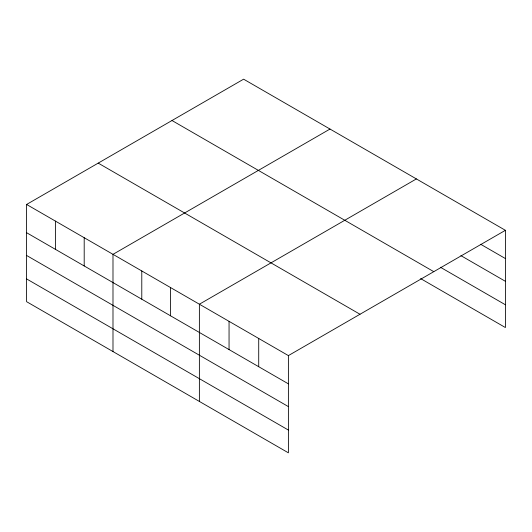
<?xml version="1.0" encoding="UTF-8"?>
<svg xmlns="http://www.w3.org/2000/svg" width="532" height="532" viewBox="0 0 532 532"><rect width="100%" height="100%" fill="white"/><g stroke="black" fill="none" stroke-linecap="round" stroke-linejoin="round"><path stroke-width="0.8" d="M420.632 278.595L505.4 327.539L505.4 230.316L243.609 79.175L26.6 204.461L26.6 301.684L288.391 452.825L288.391 355.602L26.6 204.461M330 129.05L112.99 254.343L112.99 351.566M416.39 178.925L199.38 304.218L199.38 401.441M288.391 355.602L505.4 230.316M480.675 244.274L505.4 258.552M460.898 255.626L505.4 281.315M440.41 267.25L505.4 304.77M171.996 120.518L433.786 271.659M98.214 163.118L360.004 314.259M26.6 232.703L288.391 383.845M26.6 255.466L288.391 406.608M26.6 278.921L288.391 430.062M258.718 338.478L258.718 366.714M229.053 321.348L229.053 349.584M170.586 287.593L170.586 315.828M141.785 270.968L141.785 299.203M84.196 237.718L84.196 265.953M55.395 221.086L55.395 249.328"/></g></svg>
